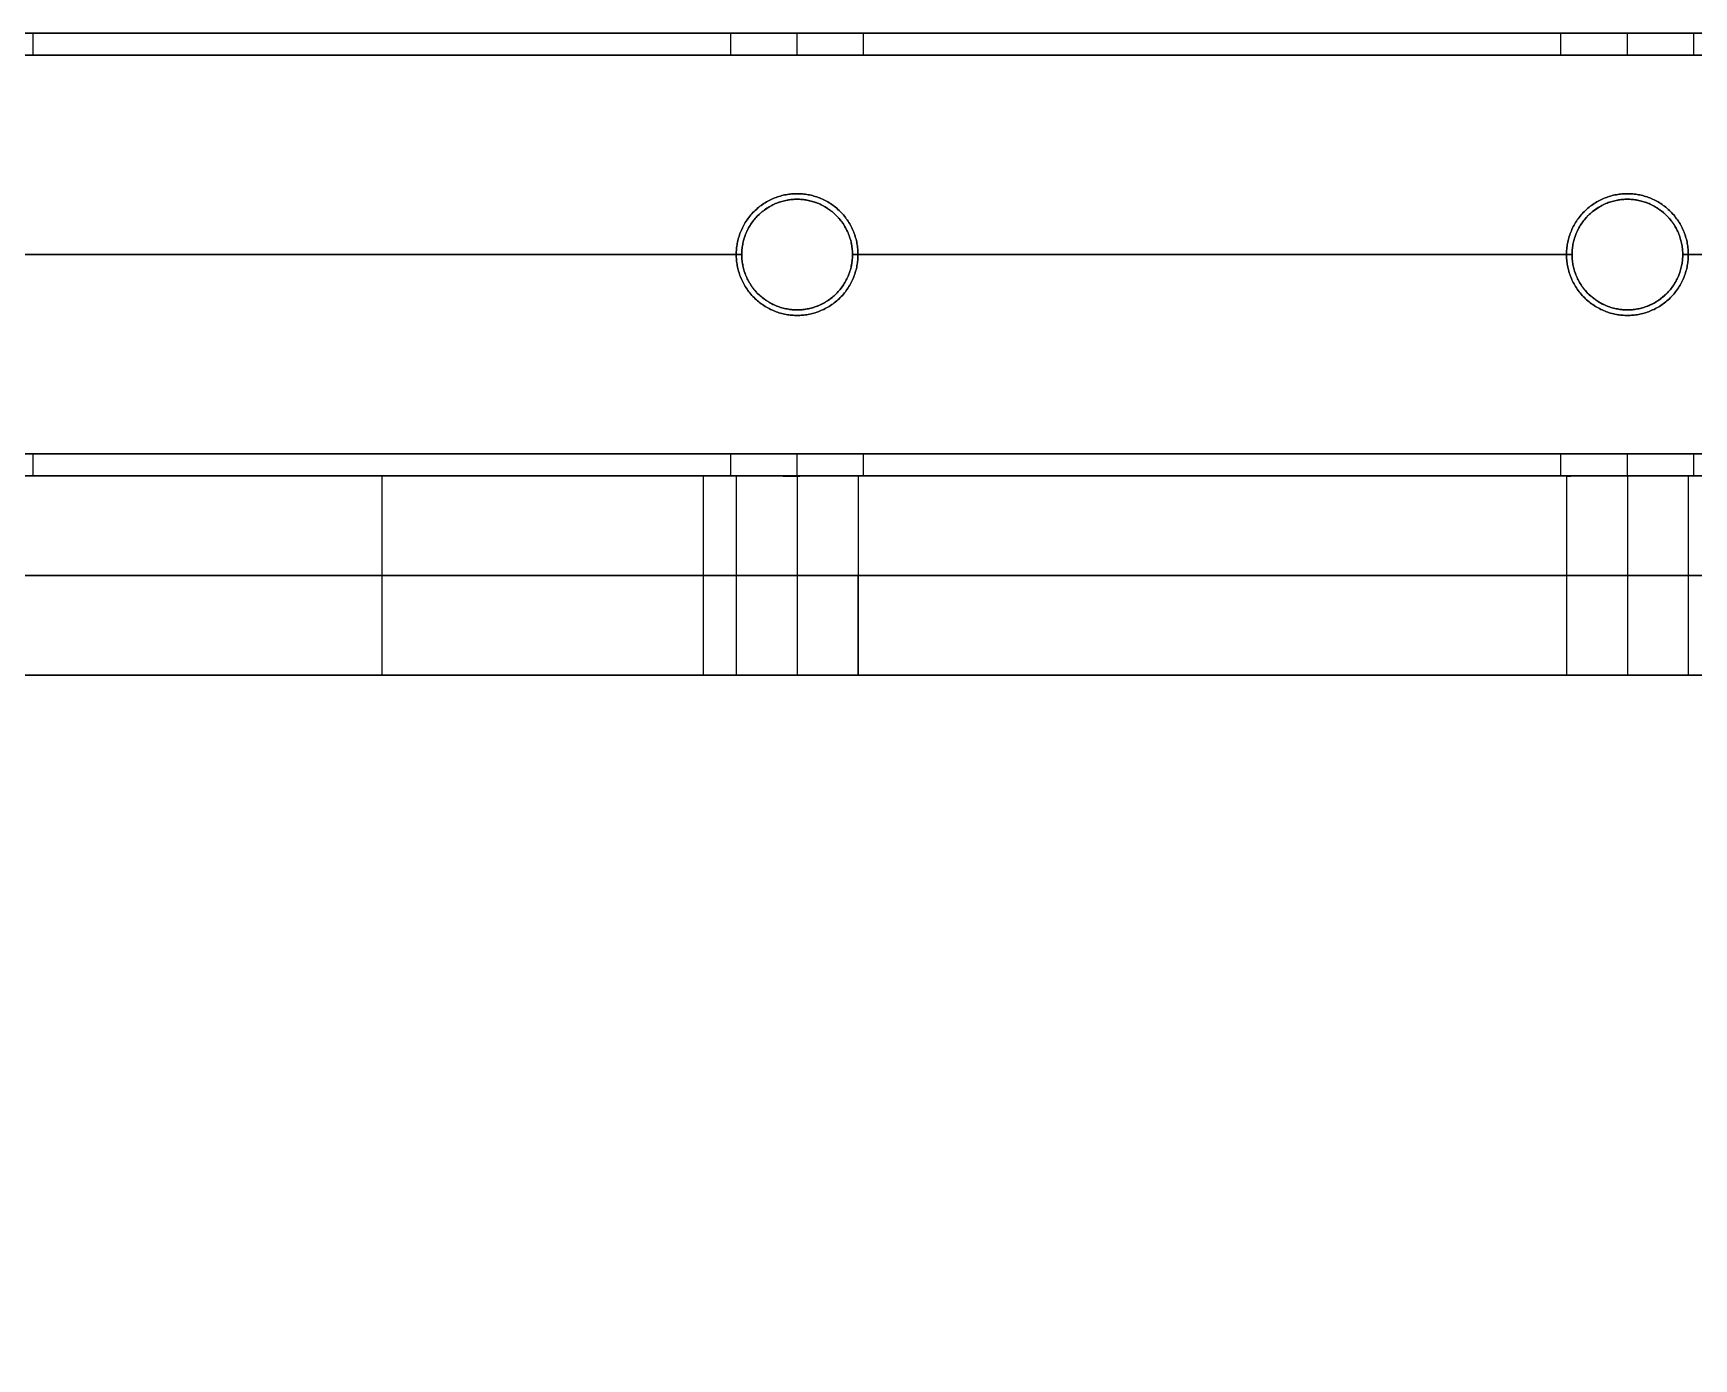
# Model space of a CAD drawing. Header units: millimetres. Extents: x -6529 to 809, y -8611 to 207.
# Drawn here: x 569.5 to 719.5, y -7414.8 to -7295 of the extents above; entities that cross this region are included whole.
import ezdxf

# ---------------------------------------------------------------- set-up
doc = ezdxf.new("R2010")
doc.units = ezdxf.units.MM
doc.header["$MEASUREMENT"] = 0
doc.layers.add('platen', color=7, linetype='Continuous', true_color=0x007f00)
doc.layers.add('staal', color=5, linetype='Continuous', true_color=0x0000ff)

# ---------------------------------------------------------------- blocks, each defined once
blk = doc.blocks.new('plaat base')
at = {"layer": 'platen'}
for p, q in [((1145.5, 43.5), (1145.5, 43.5, 18)), ((1220.5, 43.5), (1220.5, 43.5, 18)), ((1140, 38), (1140, 38, 18)), ((1151, 38), (1151, 38, 18)), ((1215, 38), (1215, 38, 18)), ((1226, 38), (1226, 38, 18)), ((1145.5, 32.5), (1145.5, 32.5, 18)), ((1220.5, 32.5), (1220.5, 32.5, 18)), ((58, -600), (1258, -600)), ((58, -600, 18), (1258, -600, 18))]:
    blk.add_line(p, q, dxfattribs=at)
for points in [[(1258, 58), (1108, 58), (958, 58)], [(1258, 58, 18), (1108, 58, 18), (958, 58, 18)], [(1258, 58, 9), (1108, 58, 9), (958, 58, 9)], [(1108, 58), (1108, 58, 9), (1108, 58, 18)], [(958, -1200), (1137, -1200), (1316, -1200)], [(958, -1200, 18), (1137, -1200, 18), (1316, -1200, 18)], [(958, -1200, 9), (1137, -1200, 9), (1316, -1200, 9)], [(1137, -1200), (1137, -1200, 9), (1137, -1200, 18)]]:
    blk.add_open_spline(points, degree=2, dxfattribs=at)
for points in [[(1145.5, 43.5), (1151, 43.5), (1151, 38), (1151, 32.5), (1145.5, 32.5), (1140, 32.5), (1140, 38), (1140, 43.5), (1145.5, 43.5)], [(1145.5, 43.5, 18), (1151, 43.5, 18), (1151, 38, 18), (1151, 32.5, 18), (1145.5, 32.5, 18), (1140, 32.5, 18), (1140, 38, 18), (1140, 43.5, 18), (1145.5, 43.5, 18)], [(1220.5, 43.5), (1226, 43.5), (1226, 38), (1226, 32.5), (1220.5, 32.5), (1215, 32.5), (1215, 38), (1215, 43.5), (1220.5, 43.5)], [(1220.5, 43.5, 18), (1226, 43.5, 18), (1226, 38, 18), (1226, 32.5, 18), (1220.5, 32.5, 18), (1215, 32.5, 18), (1215, 38, 18), (1215, 43.5, 18), (1220.5, 43.5, 18)]]:
    blk.add_rational_spline(points, [1, 0.707106781187, 1, 0.707106781187, 1, 0.707106781187, 1, 0.707106781187, 1], degree=2, knots=[-31.415927, -31.415927, -31.415927, -23.561945, -23.561945, -15.707963, -15.707963, -7.853982, -7.853982, 0, 0, 0], dxfattribs=at)
blk = doc.blocks.new('plaat laag')
at = {"layer": 'platen'}
for p, q in [((-0.3, -90, 638), (17.7, -90.06, 638)), ((-0.32, -95.5, 643.5), (17.68, -95.56, 643.5)), ((-0.32, -95.5, 632.5), (17.68, -95.56, 632.5)), ((-0.33, -101, 638), (17.67, -101.06, 638)), ((-0.55, -165, 638), (17.45, -165.06, 638)), ((-0.56, -170.5, 643.5), (17.44, -170.56, 643.5)), ((-0.56, -170.5, 632.5), (17.44, -170.56, 632.5)), ((-0.58, -176, 638), (17.42, -176.06, 638))]:
    blk.add_line(p, q, dxfattribs=at)
for points in [[(-1.18, -358), (-0.59, -179), (0, 0)], [(7.82, -358.03), (8.41, -179.03), (9, -0.03)], [(16.82, -358.06), (17.41, -179.06), (18, -0.06)], [(-0.19, -58, 300), (-2.18, -658, 300), (-4.16, -1257.99, 300)], [(-0.19, -58, 658), (-0.69, -208, 658), (-1.18, -358, 658)], [(8.81, -58.03, 658), (8.31, -208.03, 658), (7.82, -358.03, 658)], [(17.81, -58.06, 300), (15.82, -658.06, 300), (13.84, -1258.05, 300)], [(17.81, -58.06, 658), (17.31, -208.06, 658), (16.82, -358.06, 658)], [(-0.59, -179), (8.41, -179.03), (17.41, -179.06)], [(-0.69, -208, 658), (8.31, -208.03, 658), (17.31, -208.06, 658)]]:
    blk.add_open_spline(points, degree=2, dxfattribs=at)
for points in [[(-0.32, -95.5, 643.5), (-0.3, -90, 643.5), (-0.3, -90, 638), (-0.3, -90, 632.5), (-0.32, -95.5, 632.5), (-0.33, -101, 632.5), (-0.33, -101, 638), (-0.33, -101, 643.5), (-0.32, -95.5, 643.5)], [(17.68, -95.56, 643.5), (17.7, -90.06, 643.5), (17.7, -90.06, 638), (17.7, -90.06, 632.5), (17.68, -95.56, 632.5), (17.67, -101.06, 632.5), (17.67, -101.06, 638), (17.67, -101.06, 643.5), (17.68, -95.56, 643.5)], [(-0.56, -170.5, 643.5), (-0.55, -165, 643.5), (-0.55, -165, 638), (-0.55, -165, 632.5), (-0.56, -170.5, 632.5), (-0.58, -176, 632.5), (-0.58, -176, 638), (-0.58, -176, 643.5), (-0.56, -170.5, 643.5)], [(17.44, -170.56, 643.5), (17.45, -165.06, 643.5), (17.45, -165.06, 638), (17.45, -165.06, 632.5), (17.44, -170.56, 632.5), (17.42, -176.06, 632.5), (17.42, -176.06, 638), (17.42, -176.06, 643.5), (17.44, -170.56, 643.5)]]:
    blk.add_rational_spline(points, [1, 0.707106781187, 1, 0.707106781187, 1, 0.707106781187, 1, 0.707106781187, 1], degree=2, knots=[-31.415927, -31.415927, -31.415927, -23.561945, -23.561945, -15.707963, -15.707963, -7.853982, -7.853982, 0, 0, 0], dxfattribs=at)
blk = doc.blocks.new('top plaat')
at = {"layer": 'platen'}
for p, q in [((1145.5, 25.5), (1145.5, 25.5, 18)), ((1220.5, 25.5), (1220.5, 25.5, 18)), ((1140, 20), (1140, 20, 18)), ((1151, 20), (1151, 20, 18)), ((1215, 20), (1215, 20, 18)), ((1226, 20), (1226, 20, 18)), ((1145.5, 14.5), (1145.5, 14.5, 18)), ((1220.5, 14.5), (1220.5, 14.5, 18))]:
    blk.add_line(p, q, dxfattribs=at)
for points in [[(1276, 40), (967, 40), (658, 40)], [(1276, 40, 18), (967, 40, 18), (658, 40, 18)], [(1276, 40, 9), (967, 40, 9), (658, 40, 9)]]:
    blk.add_open_spline(points, degree=2, dxfattribs=at)
for points, knots in [([(1145.5, 25.5), (1151, 25.5), (1151, 20), (1151, 14.5), (1145.5, 14.5), (1140, 14.5), (1140, 20), (1140, 25.5), (1145.5, 25.5)], [-31.415927, -31.415927, -31.415927, -23.561945, -23.561945, -15.707963, -15.707963, -7.853982, -7.853982, 0, 0, 0]), ([(1145.5, 25.5, 18), (1151, 25.5, 18), (1151, 20, 18), (1151, 14.5, 18), (1145.5, 14.5, 18), (1140, 14.5, 18), (1140, 20, 18), (1140, 25.5, 18), (1145.5, 25.5, 18)], [-31.415927, -31.415927, -31.415927, -23.561945, -23.561945, -15.707963, -15.707963, -7.853982, -7.853982, 0, 0, 0]), ([(1145.5, 25.5, 9), (1140, 25.5, 9), (1140, 20, 9), (1140, 14.5, 9), (1145.5, 14.5, 9), (1151, 14.5, 9), (1151, 20, 9), (1151, 25.5, 9), (1145.5, 25.5, 9)], [0, 0, 0, 7.853982, 7.853982, 15.707963, 15.707963, 23.561945, 23.561945, 31.415927, 31.415927, 31.415927]), ([(1220.5, 25.5), (1226, 25.5), (1226, 20), (1226, 14.5), (1220.5, 14.5), (1215, 14.5), (1215, 20), (1215, 25.5), (1220.5, 25.5)], [-31.415927, -31.415927, -31.415927, -23.561945, -23.561945, -15.707963, -15.707963, -7.853982, -7.853982, 0, 0, 0]), ([(1220.5, 25.5, 18), (1226, 25.5, 18), (1226, 20, 18), (1226, 14.5, 18), (1220.5, 14.5, 18), (1215, 14.5, 18), (1215, 20, 18), (1215, 25.5, 18), (1220.5, 25.5, 18)], [-31.415927, -31.415927, -31.415927, -23.561945, -23.561945, -15.707963, -15.707963, -7.853982, -7.853982, 0, 0, 0]), ([(1220.5, 25.5, 9), (1215, 25.5, 9), (1215, 20, 9), (1215, 14.5, 9), (1220.5, 14.5, 9), (1226, 14.5, 9), (1226, 20, 9), (1226, 25.5, 9), (1220.5, 25.5, 9)], [0, 0, 0, 7.853982, 7.853982, 15.707963, 15.707963, 23.561945, 23.561945, 31.415927, 31.415927, 31.415927])]:
    blk.add_rational_spline(points, [1, 0.707106781187, 1, 0.707106781187, 1, 0.707106781187, 1, 0.707106781187, 1], degree=2, knots=knots, dxfattribs=at)

msp = doc.modelspace()

# ---------------------------------------------------------------- linework, layer by layer
at = {"layer": 'staal'}
for p, q in [((569.53, -7297, 1972), (569.53, -7295, 1972)), ((632.53, -7297, 1972), (632.53, -7295, 1972)), ((632.53, -7297, 20), (632.53, -7295, 20)), ((632.53, -7297, 696), (632.53, -7295, 696)), ((638.53, -7297, 1978), (638.53, -7295, 1978)), ((638.53, -7297, 1966), (638.53, -7295, 1966)), ((638.53, -7297, 26), (638.53, -7295, 26)), ((638.53, -7297, 14), (638.53, -7295, 14)), ((638.53, -7297, 702), (638.53, -7295, 702)), ((638.53, -7297, 690), (638.53, -7295, 690)), ((644.53, -7297, 1972), (644.53, -7295, 1972)), ((644.53, -7297, 20), (644.53, -7295, 20)), ((644.53, -7297, 696), (644.53, -7295, 696)), ((707.53, -7297, 1972), (707.53, -7295, 1972)), ((707.53, -7297, 20), (707.53, -7295, 20)), ((707.53, -7297, 696), (707.53, -7295, 696)), ((713.53, -7297, 1978), (713.53, -7295, 1978)), ((713.53, -7297, 1966), (713.53, -7295, 1966)), ((713.53, -7297, 26), (713.53, -7295, 26)), ((713.53, -7297, 14), (713.53, -7295, 14)), ((713.53, -7297, 702), (713.53, -7295, 702)), ((713.53, -7297, 690), (713.53, -7295, 690)), ((719.53, -7297, 20), (719.53, -7295, 20)), ((719.53, -7297, 696), (719.53, -7295, 696)), ((638.53, -7310, 1990), (638.53, -7310, 1992)), ((638.53, -7310, 1952), (638.53, -7310, 1954)), ((638.53, -7310, 38), (638.53, -7310, 40)), ((638.53, -7310), (638.53, -7310, 2)), ((638.53, -7310, 714), (638.53, -7310, 716)), ((638.53, -7310, 676), (638.53, -7310, 678)), ((713.53, -7310, 1990), (713.53, -7310, 1992)), ((713.53, -7310, 1952), (713.53, -7310, 1954)), ((713.53, -7310, 38), (713.53, -7310, 40)), ((713.53, -7310), (713.53, -7310, 2)), ((713.53, -7310, 714), (713.53, -7310, 716)), ((713.53, -7310, 676), (713.53, -7310, 678)), ((633.53, -7315, 1990), (633.53, -7315, 1992)), ((633.53, -7315, 1952), (633.53, -7315, 1954)), ((633.53, -7315, 38), (633.53, -7315, 40)), ((633.53, -7315), (633.53, -7315, 2)), ((633.53, -7315, 714), (633.53, -7315, 716)), ((633.53, -7315, 676), (633.53, -7315, 678)), ((643.53, -7315, 1990), (643.53, -7315, 1992)), ((643.53, -7315, 1952), (643.53, -7315, 1954)), ((643.53, -7315, 38), (643.53, -7315, 40)), ((643.53, -7315), (643.53, -7315, 2)), ((643.53, -7315, 714), (643.53, -7315, 716)), ((643.53, -7315, 676), (643.53, -7315, 678)), ((708.53, -7315, 1990), (708.53, -7315, 1992)), ((708.53, -7315, 1952), (708.53, -7315, 1954)), ((708.53, -7315, 38), (708.53, -7315, 40)), ((708.53, -7315), (708.53, -7315, 2)), ((708.53, -7315, 714), (708.53, -7315, 716)), ((708.53, -7315, 676), (708.53, -7315, 678)), ((718.53, -7315, 1990), (718.53, -7315, 1992)), ((718.53, -7315, 1952), (718.53, -7315, 1954)), ((718.53, -7315, 38), (718.53, -7315, 40)), ((718.53, -7315), (718.53, -7315, 2)), ((718.53, -7315, 714), (718.53, -7315, 716)), ((718.53, -7315, 676), (718.53, -7315, 678)), ((638.53, -7320, 1952), (638.53, -7320, 1954)), ((638.53, -7320, 1990), (638.53, -7320, 1992)), ((638.53, -7320), (638.53, -7320, 2)), ((638.53, -7320, 38), (638.53, -7320, 40)), ((638.53, -7320, 676), (638.53, -7320, 678)), ((638.53, -7320, 714), (638.53, -7320, 716)), ((713.53, -7320, 1952), (713.53, -7320, 1954)), ((713.53, -7320, 1990), (713.53, -7320, 1992)), ((713.53, -7320), (713.53, -7320, 2)), ((713.53, -7320, 38), (713.53, -7320, 40)), ((713.53, -7320, 676), (713.53, -7320, 678)), ((713.53, -7320, 714), (713.53, -7320, 716)), ((569.53, -7335, 1972), (569.53, -7333, 1972)), ((632.53, -7335, 1972), (632.53, -7333, 1972)), ((632.53, -7335, 20), (632.53, -7333, 20)), ((632.53, -7335, 696), (632.53, -7333, 696)), ((638.53, -7335, 1978), (638.53, -7333, 1978)), ((638.53, -7335, 1966), (638.53, -7333, 1966)), ((638.53, -7335, 26), (638.53, -7333, 26)), ((638.53, -7335, 14), (638.53, -7333, 14)), ((638.53, -7335, 702), (638.53, -7333, 702)), ((638.53, -7335, 690), (638.53, -7333, 690)), ((644.53, -7335, 1972), (644.53, -7333, 1972)), ((644.53, -7335, 20), (644.53, -7333, 20)), ((644.53, -7335, 696), (644.53, -7333, 696)), ((707.53, -7335, 1972), (707.53, -7333, 1972)), ((707.53, -7335, 20), (707.53, -7333, 20)), ((707.53, -7335, 696), (707.53, -7333, 696)), ((713.53, -7335, 1978), (713.53, -7333, 1978)), ((713.53, -7335, 1966), (713.53, -7333, 1966)), ((713.53, -7335, 26), (713.53, -7333, 26)), ((713.53, -7335, 14), (713.53, -7333, 14)), ((713.53, -7335, 702), (713.53, -7333, 702)), ((713.53, -7335, 690), (713.53, -7333, 690)), ((719.53, -7335, 1972), (719.53, -7333, 1972)), ((719.53, -7335, 20), (719.53, -7333, 20)), ((719.53, -7335, 696), (719.53, -7333, 696))]:
    msp.add_line(p, q, dxfattribs=at)
for points in [[(-506.97, -7295), (809.03, -7295), (809.03, -8611), (-506.97, -8611)], [(-466.97, -7335), (769.03, -7335), (769.03, -8571), (-466.97, -8571)]]:
    msp.add_lwpolyline(points, close=True, dxfattribs=at)
for centre in [(638.53, -7315, 1952), (638.53, -7315, 1991), (638.53, -7315, 1953), (638.53, -7315), (638.53, -7315, 39), (638.53, -7315, 1), (638.53, -7315, 676), (638.53, -7315, 715), (638.53, -7315, 677), (713.53, -7315, 1952), (713.53, -7315, 1991), (713.53, -7315, 1953), (713.53, -7315), (713.53, -7315, 39), (713.53, -7315, 1), (713.53, -7315, 676), (713.53, -7315, 715), (713.53, -7315, 677)]:
    msp.add_circle(centre, 5, dxfattribs=at)
for points in [[(-506.97, -7295, 1952), (151.03, -7295, 1952), (809.03, -7295, 1952)], [(-506.97, -7295, 1992), (151.03, -7295, 1992), (809.03, -7295, 1992)], [(809.03, -7295), (151.03, -7295), (-506.97, -7295)], [(809.03, -7295, 40), (151.03, -7295, 40), (-506.97, -7295, 40)], [(-506.97, -7295, 676), (151.03, -7295, 676), (809.03, -7295, 676)], [(-506.97, -7295, 716), (151.03, -7295, 716), (809.03, -7295, 716)], [(569.53, -7295, 1972), (601.03, -7295, 1972), (632.53, -7295, 1972)], [(632.53, -7295, 20), (601.03, -7295, 20), (569.53, -7295, 20)], [(569.53, -7295, 696), (601.03, -7295, 696), (632.53, -7295, 696)], [(644.53, -7295, 1972), (676.03, -7295, 1972), (707.53, -7295, 1972)], [(707.53, -7295, 20), (676.03, -7295, 20), (644.53, -7295, 20)], [(644.53, -7295, 696), (676.03, -7295, 696), (707.53, -7295, 696)], [(809.03, -7295, 20), (764.28, -7295, 20), (719.53, -7295, 20)], [(719.53, -7295, 696), (764.28, -7295, 696), (809.03, -7295, 696)], [(-504.97, -7297, 1990), (151.03, -7297, 1990), (807.03, -7297, 1990)], [(-504.97, -7297, 1954), (151.03, -7297, 1954), (807.03, -7297, 1954)], [(807.03, -7297, 38), (151.03, -7297, 38), (-504.97, -7297, 38)], [(807.03, -7297, 2), (151.03, -7297, 2), (-504.97, -7297, 2)], [(-504.97, -7297, 714), (151.03, -7297, 714), (807.03, -7297, 714)], [(-504.97, -7297, 678), (151.03, -7297, 678), (807.03, -7297, 678)], [(569.53, -7297, 1972), (601.03, -7297, 1972), (632.53, -7297, 1972)], [(632.53, -7297, 20), (601.03, -7297, 20), (569.53, -7297, 20)], [(569.53, -7297, 696), (601.03, -7297, 696), (632.53, -7297, 696)], [(644.53, -7297, 1972), (676.03, -7297, 1972), (707.53, -7297, 1972)], [(707.53, -7297, 20), (676.03, -7297, 20), (644.53, -7297, 20)], [(644.53, -7297, 696), (676.03, -7297, 696), (707.53, -7297, 696)], [(807.03, -7297, 20), (763.28, -7297, 20), (719.53, -7297, 20)], [(719.53, -7297, 696), (763.28, -7297, 696), (807.03, -7297, 696)], [(568.53, -7315, 1992), (601.03, -7315, 1992), (633.53, -7315, 1992)], [(568.53, -7315, 1990), (601.03, -7315, 1990), (633.53, -7315, 1990)], [(568.53, -7315, 1954), (601.03, -7315, 1954), (633.53, -7315, 1954)], [(568.53, -7315, 1952), (601.03, -7315, 1952), (633.53, -7315, 1952)], [(633.53, -7315, 40), (601.03, -7315, 40), (568.53, -7315, 40)], [(633.53, -7315, 38), (601.03, -7315, 38), (568.53, -7315, 38)], [(633.53, -7315, 2), (601.03, -7315, 2), (568.53, -7315, 2)], [(633.53, -7315), (601.03, -7315), (568.53, -7315)], [(568.53, -7315, 716), (601.03, -7315, 716), (633.53, -7315, 716)], [(568.53, -7315, 714), (601.03, -7315, 714), (633.53, -7315, 714)], [(568.53, -7315, 678), (601.03, -7315, 678), (633.53, -7315, 678)], [(568.53, -7315, 676), (601.03, -7315, 676), (633.53, -7315, 676)], [(643.53, -7315, 1992), (676.03, -7315, 1992), (708.53, -7315, 1992)], [(643.53, -7315, 1990), (676.03, -7315, 1990), (708.53, -7315, 1990)], [(643.53, -7315, 1954), (676.03, -7315, 1954), (708.53, -7315, 1954)], [(643.53, -7315, 1952), (676.03, -7315, 1952), (708.53, -7315, 1952)], [(708.53, -7315, 40), (676.03, -7315, 40), (643.53, -7315, 40)], [(708.53, -7315, 38), (676.03, -7315, 38), (643.53, -7315, 38)], [(708.53, -7315, 2), (676.03, -7315, 2), (643.53, -7315, 2)], [(708.53, -7315), (676.03, -7315), (643.53, -7315)], [(643.53, -7315, 716), (676.03, -7315, 716), (708.53, -7315, 716)], [(643.53, -7315, 714), (676.03, -7315, 714), (708.53, -7315, 714)], [(643.53, -7315, 678), (676.03, -7315, 678), (708.53, -7315, 678)], [(643.53, -7315, 676), (676.03, -7315, 676), (708.53, -7315, 676)], [(718.53, -7315, 1992), (753.78, -7315, 1992), (789.03, -7315, 1992)], [(718.53, -7315, 1990), (753.78, -7315, 1990), (789.03, -7315, 1990)], [(718.53, -7315, 1954), (753.78, -7315, 1954), (789.03, -7315, 1954)], [(718.53, -7315, 1952), (753.78, -7315, 1952), (789.03, -7315, 1952)], [(789.03, -7315, 40), (753.78, -7315, 40), (718.53, -7315, 40)], [(789.03, -7315, 38), (753.78, -7315, 38), (718.53, -7315, 38)], [(789.03, -7315, 2), (753.78, -7315, 2), (718.53, -7315, 2)], [(789.03, -7315), (753.78, -7315), (718.53, -7315)], [(718.53, -7315, 716), (753.78, -7315, 716), (789.03, -7315, 716)], [(718.53, -7315, 714), (753.78, -7315, 714), (789.03, -7315, 714)], [(718.53, -7315, 678), (753.78, -7315, 678), (789.03, -7315, 678)], [(718.53, -7315, 676), (753.78, -7315, 676), (789.03, -7315, 676)], [(-468.97, -7333, 1990), (151.03, -7333, 1990), (771.03, -7333, 1990)], [(-468.97, -7333, 1954), (151.03, -7333, 1954), (771.03, -7333, 1954)], [(771.03, -7333, 38), (151.03, -7333, 38), (-468.97, -7333, 38)], [(771.03, -7333, 2), (151.03, -7333, 2), (-468.97, -7333, 2)], [(-468.97, -7333, 714), (151.03, -7333, 714), (771.03, -7333, 714)], [(-468.97, -7333, 678), (151.03, -7333, 678), (771.03, -7333, 678)], [(569.53, -7333, 1972), (601.03, -7333, 1972), (632.53, -7333, 1972)], [(632.53, -7333, 20), (601.03, -7333, 20), (569.53, -7333, 20)], [(569.53, -7333, 696), (601.03, -7333, 696), (632.53, -7333, 696)], [(644.53, -7333, 1972), (676.03, -7333, 1972), (707.53, -7333, 1972)], [(707.53, -7333, 20), (676.03, -7333, 20), (644.53, -7333, 20)], [(644.53, -7333, 696), (676.03, -7333, 696), (707.53, -7333, 696)], [(719.53, -7333, 1972), (745.28, -7333, 1972), (771.03, -7333, 1972)], [(771.03, -7333, 20), (745.28, -7333, 20), (719.53, -7333, 20)], [(719.53, -7333, 696), (745.28, -7333, 696), (771.03, -7333, 696)], [(-466.97, -7335, 1952), (151.03, -7335, 1952), (769.03, -7335, 1952)], [(-466.97, -7335, 1992), (151.03, -7335, 1992), (769.03, -7335, 1992)], [(769.03, -7335), (151.03, -7335), (-466.97, -7335)], [(769.03, -7335, 40), (151.03, -7335, 40), (-466.97, -7335, 40)], [(-466.97, -7335, 676), (151.03, -7335, 676), (769.03, -7335, 676)], [(-466.97, -7335, 716), (151.03, -7335, 716), (769.03, -7335, 716)], [(569.53, -7335, 1972), (601.03, -7335, 1972), (632.53, -7335, 1972)], [(632.53, -7335, 20), (601.03, -7335, 20), (569.53, -7335, 20)], [(569.53, -7335, 696), (601.03, -7335, 696), (632.53, -7335, 696)], [(644.53, -7335, 1972), (676.03, -7335, 1972), (707.53, -7335, 1972)], [(707.53, -7335, 20), (676.03, -7335, 20), (644.53, -7335, 20)], [(644.53, -7335, 696), (676.03, -7335, 696), (707.53, -7335, 696)], [(719.53, -7335, 1972), (744.28, -7335, 1972), (769.03, -7335, 1972)], [(769.03, -7335, 20), (744.28, -7335, 20), (719.53, -7335, 20)], [(719.53, -7335, 696), (744.28, -7335, 696), (769.03, -7335, 696)]]:
    msp.add_open_spline(points, degree=2, dxfattribs=at)
for points, weights, knots in [([(563.53, -7295, 1978), (569.53, -7295, 1978), (569.53, -7295, 1972), (569.53, -7295, 1966), (563.53, -7295, 1966), (557.53, -7295, 1966), (557.53, -7295, 1972), (557.53, -7295, 1978), (563.53, -7295, 1978)], [1, 0.707106781187, 1, 0.707106781187, 1, 0.707106781187, 1, 0.707106781187, 1], [-31.415927, -31.415927, -31.415927, -23.561945, -23.561945, -15.707963, -15.707963, -7.853982, -7.853982, 0, 0, 0]), ([(638.53, -7295, 1978), (644.53, -7295, 1978), (644.53, -7295, 1972), (644.53, -7295, 1966), (638.53, -7295, 1966), (632.53, -7295, 1966), (632.53, -7295, 1972), (632.53, -7295, 1978), (638.53, -7295, 1978)], [0.999999860338, 0.707106851018, 1, 0.707106781187, 1, 0.707106781187, 1, 0.707106851018, 0.999999860338], [-31.415927, -31.415927, -31.415927, -23.561946, -23.561946, -15.707963, -15.707963, -7.853981, -7.853981, 0, 0, 0]), ([(638.53, -7295, 26), (632.53, -7295, 26), (632.53, -7295, 20), (632.53, -7295, 14), (638.53, -7295, 14), (644.53, -7295, 14), (644.53, -7295, 20), (644.53, -7295, 26), (638.53, -7295, 26)], [0.999999860338, 0.707106851018, 1, 0.707106781187, 1, 0.707106781187, 1, 0.707106851018, 0.999999860338], [-31.415927, -31.415927, -31.415927, -23.561946, -23.561946, -15.707963, -15.707963, -7.853981, -7.853981, 0, 0, 0]), ([(638.53, -7295, 702), (644.53, -7295, 702), (644.53, -7295, 696), (644.53, -7295, 690), (638.53, -7295, 690), (632.53, -7295, 690), (632.53, -7295, 696), (632.53, -7295, 702), (638.53, -7295, 702)], [0.999999860338, 0.707106851018, 1, 0.707106781187, 1, 0.707106781187, 1, 0.707106851018, 0.999999860338], [-31.415927, -31.415927, -31.415927, -23.561946, -23.561946, -15.707963, -15.707963, -7.853981, -7.853981, 0, 0, 0]), ([(713.53, -7295, 1978), (719.53, -7295, 1978), (719.53, -7295, 1972), (719.53, -7295, 1966), (713.53, -7295, 1966), (707.53, -7295, 1966), (707.53, -7295, 1972), (707.53, -7295, 1978), (713.53, -7295, 1978)], [0.999999860338, 0.707106851018, 1, 0.707106781187, 1, 0.707106781187, 1, 0.707106851018, 0.999999860338], [-31.415927, -31.415927, -31.415927, -23.561946, -23.561946, -15.707963, -15.707963, -7.853981, -7.853981, 0, 0, 0]), ([(713.53, -7295, 26), (707.53, -7295, 26), (707.53, -7295, 20), (707.53, -7295, 14), (713.53, -7295, 14), (719.53, -7295, 14), (719.53, -7295, 20), (719.53, -7295, 26), (713.53, -7295, 26)], [0.999999860338, 0.707106851018, 1, 0.707106781187, 1, 0.707106781187, 1, 0.707106851018, 0.999999860338], [-31.415927, -31.415927, -31.415927, -23.561946, -23.561946, -15.707963, -15.707963, -7.853981, -7.853981, 0, 0, 0]), ([(713.53, -7295, 702), (719.53, -7295, 702), (719.53, -7295, 696), (719.53, -7295, 690), (713.53, -7295, 690), (707.53, -7295, 690), (707.53, -7295, 696), (707.53, -7295, 702), (713.53, -7295, 702)], [0.999999860338, 0.707106851018, 1, 0.707106781187, 1, 0.707106781187, 1, 0.707106851018, 0.999999860338], [-31.415927, -31.415927, -31.415927, -23.561946, -23.561946, -15.707963, -15.707963, -7.853981, -7.853981, 0, 0, 0]), ([(563.53, -7297, 1978), (557.53, -7297, 1978), (557.53, -7297, 1972), (557.53, -7297, 1966), (563.53, -7297, 1966), (569.53, -7297, 1966), (569.53, -7297, 1972), (569.53, -7297, 1978), (563.53, -7297, 1978)], [1, 0.707106781187, 1, 0.707106781187, 1, 0.707106781187, 1, 0.707106781187, 1], [0, 0, 0, 7.853982, 7.853982, 15.707963, 15.707963, 23.561945, 23.561945, 31.415927, 31.415927, 31.415927]), ([(638.53, -7297, 1978), (632.53, -7297, 1978), (632.53, -7297, 1972), (632.53, -7297, 1966), (638.53, -7297, 1966), (644.53, -7297, 1966), (644.53, -7297, 1972), (644.53, -7297, 1978), (638.53, -7297, 1978)], [1, 0.707106781187, 1, 0.707106781187, 1, 0.707106781187, 1, 0.707106781187, 1], [0, 0, 0, 7.853982, 7.853982, 15.707963, 15.707963, 23.561945, 23.561945, 31.415927, 31.415927, 31.415927]), ([(638.53, -7297, 26), (644.53, -7297, 26), (644.53, -7297, 20), (644.53, -7297, 14), (638.53, -7297, 14), (632.53, -7297, 14), (632.53, -7297, 20), (632.53, -7297, 26), (638.53, -7297, 26)], [1, 0.707106781187, 1, 0.707106781187, 1, 0.707106781187, 1, 0.707106781187, 1], [0, 0, 0, 7.853982, 7.853982, 15.707963, 15.707963, 23.561945, 23.561945, 31.415927, 31.415927, 31.415927]), ([(638.53, -7297, 702), (632.53, -7297, 702), (632.53, -7297, 696), (632.53, -7297, 690), (638.53, -7297, 690), (644.53, -7297, 690), (644.53, -7297, 696), (644.53, -7297, 702), (638.53, -7297, 702)], [1, 0.707106781187, 1, 0.707106781187, 1, 0.707106781187, 1, 0.707106781187, 1], [0, 0, 0, 7.853982, 7.853982, 15.707963, 15.707963, 23.561945, 23.561945, 31.415927, 31.415927, 31.415927]), ([(713.53, -7297, 1978), (707.53, -7297, 1978), (707.53, -7297, 1972), (707.53, -7297, 1966), (713.53, -7297, 1966), (719.53, -7297, 1966), (719.53, -7297, 1972), (719.53, -7297, 1978), (713.53, -7297, 1978)], [1, 0.707106781187, 1, 0.707106781187, 1, 0.707106781187, 1, 0.707106781187, 1], [0, 0, 0, 7.853982, 7.853982, 15.707963, 15.707963, 23.561945, 23.561945, 31.415927, 31.415927, 31.415927]), ([(713.53, -7297, 26), (719.53, -7297, 26), (719.53, -7297, 20), (719.53, -7297, 14), (713.53, -7297, 14), (707.53, -7297, 14), (707.53, -7297, 20), (707.53, -7297, 26), (713.53, -7297, 26)], [1, 0.707106781187, 1, 0.707106781187, 1, 0.707106781187, 1, 0.707106781187, 1], [0, 0, 0, 7.853982, 7.853982, 15.707963, 15.707963, 23.561945, 23.561945, 31.415927, 31.415927, 31.415927]), ([(713.53, -7297, 702), (707.53, -7297, 702), (707.53, -7297, 696), (707.53, -7297, 690), (713.53, -7297, 690), (719.53, -7297, 690), (719.53, -7297, 696), (719.53, -7297, 702), (713.53, -7297, 702)], [1, 0.707106781187, 1, 0.707106781187, 1, 0.707106781187, 1, 0.707106781187, 1], [0, 0, 0, 7.853982, 7.853982, 15.707963, 15.707963, 23.561945, 23.561945, 31.415927, 31.415927, 31.415927]), ([(638.53, -7320, 1992), (643.53, -7320, 1992), (643.53, -7315, 1992), (643.53, -7310, 1992), (638.53, -7310, 1992), (633.53, -7310, 1992), (633.53, -7315, 1992), (633.53, -7320, 1992), (638.53, -7320, 1992)], [1, 0.707106781187, 1, 0.707106781187, 1, 0.707106781187, 1, 0.707106781187, 1], [-31.415927, -31.415927, -31.415927, -23.561945, -23.561945, -15.707963, -15.707963, -7.853982, -7.853982, 0, 0, 0]), ([(638.53, -7320, 1990), (633.53, -7320, 1990), (633.53, -7315, 1990), (633.53, -7310, 1990), (638.53, -7310, 1990), (643.53, -7310, 1990), (643.53, -7315, 1990), (643.53, -7320, 1990), (638.53, -7320, 1990)], [1, 0.707106781187, 1, 0.707106781187, 1, 0.707106781187, 1, 0.707106781187, 1], [0, 0, 0, 7.853982, 7.853982, 15.707963, 15.707963, 23.561945, 23.561945, 31.415927, 31.415927, 31.415927]), ([(638.53, -7320, 1954), (643.53, -7320, 1954), (643.53, -7315, 1954), (643.53, -7310, 1954), (638.53, -7310, 1954), (633.53, -7310, 1954), (633.53, -7315, 1954), (633.53, -7320, 1954), (638.53, -7320, 1954)], [1, 0.707106781187, 1, 0.707106781187, 1, 0.707106781187, 1, 0.707106781187, 1], [-31.415927, -31.415927, -31.415927, -23.561945, -23.561945, -15.707963, -15.707963, -7.853982, -7.853982, 0, 0, 0]), ([(638.53, -7320, 40), (633.53, -7320, 40), (633.53, -7315, 40), (633.53, -7310, 40), (638.53, -7310, 40), (643.53, -7310, 40), (643.53, -7315, 40), (643.53, -7320, 40), (638.53, -7320, 40)], [1, 0.707106781187, 1, 0.707106781187, 1, 0.707106781187, 1, 0.707106781187, 1], [-31.415927, -31.415927, -31.415927, -23.561945, -23.561945, -15.707963, -15.707963, -7.853982, -7.853982, 0, 0, 0]), ([(638.53, -7320, 38), (643.53, -7320, 38), (643.53, -7315, 38), (643.53, -7310, 38), (638.53, -7310, 38), (633.53, -7310, 38), (633.53, -7315, 38), (633.53, -7320, 38), (638.53, -7320, 38)], [1, 0.707106781187, 1, 0.707106781187, 1, 0.707106781187, 1, 0.707106781187, 1], [0, 0, 0, 7.853982, 7.853982, 15.707963, 15.707963, 23.561945, 23.561945, 31.415927, 31.415927, 31.415927]), ([(638.53, -7320, 2), (633.53, -7320, 2), (633.53, -7315, 2), (633.53, -7310, 2), (638.53, -7310, 2), (643.53, -7310, 2), (643.53, -7315, 2), (643.53, -7320, 2), (638.53, -7320, 2)], [1, 0.707106781187, 1, 0.707106781187, 1, 0.707106781187, 1, 0.707106781187, 1], [-31.415927, -31.415927, -31.415927, -23.561945, -23.561945, -15.707963, -15.707963, -7.853982, -7.853982, 0, 0, 0]), ([(638.53, -7320, 716), (643.53, -7320, 716), (643.53, -7315, 716), (643.53, -7310, 716), (638.53, -7310, 716), (633.53, -7310, 716), (633.53, -7315, 716), (633.53, -7320, 716), (638.53, -7320, 716)], [1, 0.707106781187, 1, 0.707106781187, 1, 0.707106781187, 1, 0.707106781187, 1], [-31.415927, -31.415927, -31.415927, -23.561945, -23.561945, -15.707963, -15.707963, -7.853982, -7.853982, 0, 0, 0]), ([(638.53, -7320, 714), (633.53, -7320, 714), (633.53, -7315, 714), (633.53, -7310, 714), (638.53, -7310, 714), (643.53, -7310, 714), (643.53, -7315, 714), (643.53, -7320, 714), (638.53, -7320, 714)], [1, 0.707106781187, 1, 0.707106781187, 1, 0.707106781187, 1, 0.707106781187, 1], [0, 0, 0, 7.853982, 7.853982, 15.707963, 15.707963, 23.561945, 23.561945, 31.415927, 31.415927, 31.415927]), ([(638.53, -7320, 678), (643.53, -7320, 678), (643.53, -7315, 678), (643.53, -7310, 678), (638.53, -7310, 678), (633.53, -7310, 678), (633.53, -7315, 678), (633.53, -7320, 678), (638.53, -7320, 678)], [1, 0.707106781187, 1, 0.707106781187, 1, 0.707106781187, 1, 0.707106781187, 1], [-31.415927, -31.415927, -31.415927, -23.561945, -23.561945, -15.707963, -15.707963, -7.853982, -7.853982, 0, 0, 0]), ([(713.53, -7320, 1992), (718.53, -7320, 1992), (718.53, -7315, 1992), (718.53, -7310, 1992), (713.53, -7310, 1992), (708.53, -7310, 1992), (708.53, -7315, 1992), (708.53, -7320, 1992), (713.53, -7320, 1992)], [1, 0.707106781187, 1, 0.707106781187, 1, 0.707106781187, 1, 0.707106781187, 1], [-31.415927, -31.415927, -31.415927, -23.561945, -23.561945, -15.707963, -15.707963, -7.853982, -7.853982, 0, 0, 0]), ([(713.53, -7320, 1990), (708.53, -7320, 1990), (708.53, -7315, 1990), (708.53, -7310, 1990), (713.53, -7310, 1990), (718.53, -7310, 1990), (718.53, -7315, 1990), (718.53, -7320, 1990), (713.53, -7320, 1990)], [1, 0.707106781187, 1, 0.707106781187, 1, 0.707106781187, 1, 0.707106781187, 1], [0, 0, 0, 7.853982, 7.853982, 15.707963, 15.707963, 23.561945, 23.561945, 31.415927, 31.415927, 31.415927]), ([(713.53, -7320, 1954), (718.53, -7320, 1954), (718.53, -7315, 1954), (718.53, -7310, 1954), (713.53, -7310, 1954), (708.53, -7310, 1954), (708.53, -7315, 1954), (708.53, -7320, 1954), (713.53, -7320, 1954)], [1, 0.707106781187, 1, 0.707106781187, 1, 0.707106781187, 1, 0.707106781187, 1], [-31.415927, -31.415927, -31.415927, -23.561945, -23.561945, -15.707963, -15.707963, -7.853982, -7.853982, 0, 0, 0]), ([(713.53, -7320, 40), (708.53, -7320, 40), (708.53, -7315, 40), (708.53, -7310, 40), (713.53, -7310, 40), (718.53, -7310, 40), (718.53, -7315, 40), (718.53, -7320, 40), (713.53, -7320, 40)], [1, 0.707106781187, 1, 0.707106781187, 1, 0.707106781187, 1, 0.707106781187, 1], [-31.415927, -31.415927, -31.415927, -23.561945, -23.561945, -15.707963, -15.707963, -7.853982, -7.853982, 0, 0, 0]), ([(713.53, -7320, 38), (718.53, -7320, 38), (718.53, -7315, 38), (718.53, -7310, 38), (713.53, -7310, 38), (708.53, -7310, 38), (708.53, -7315, 38), (708.53, -7320, 38), (713.53, -7320, 38)], [1, 0.707106781187, 1, 0.707106781187, 1, 0.707106781187, 1, 0.707106781187, 1], [0, 0, 0, 7.853982, 7.853982, 15.707963, 15.707963, 23.561945, 23.561945, 31.415927, 31.415927, 31.415927]), ([(713.53, -7320, 2), (708.53, -7320, 2), (708.53, -7315, 2), (708.53, -7310, 2), (713.53, -7310, 2), (718.53, -7310, 2), (718.53, -7315, 2), (718.53, -7320, 2), (713.53, -7320, 2)], [1, 0.707106781187, 1, 0.707106781187, 1, 0.707106781187, 1, 0.707106781187, 1], [-31.415927, -31.415927, -31.415927, -23.561945, -23.561945, -15.707963, -15.707963, -7.853982, -7.853982, 0, 0, 0]), ([(713.53, -7320, 716), (718.53, -7320, 716), (718.53, -7315, 716), (718.53, -7310, 716), (713.53, -7310, 716), (708.53, -7310, 716), (708.53, -7315, 716), (708.53, -7320, 716), (713.53, -7320, 716)], [1, 0.707106781187, 1, 0.707106781187, 1, 0.707106781187, 1, 0.707106781187, 1], [-31.415927, -31.415927, -31.415927, -23.561945, -23.561945, -15.707963, -15.707963, -7.853982, -7.853982, 0, 0, 0]), ([(713.53, -7320, 714), (708.53, -7320, 714), (708.53, -7315, 714), (708.53, -7310, 714), (713.53, -7310, 714), (718.53, -7310, 714), (718.53, -7315, 714), (718.53, -7320, 714), (713.53, -7320, 714)], [1, 0.707106781187, 1, 0.707106781187, 1, 0.707106781187, 1, 0.707106781187, 1], [0, 0, 0, 7.853982, 7.853982, 15.707963, 15.707963, 23.561945, 23.561945, 31.415927, 31.415927, 31.415927]), ([(713.53, -7320, 678), (718.53, -7320, 678), (718.53, -7315, 678), (718.53, -7310, 678), (713.53, -7310, 678), (708.53, -7310, 678), (708.53, -7315, 678), (708.53, -7320, 678), (713.53, -7320, 678)], [1, 0.707106781187, 1, 0.707106781187, 1, 0.707106781187, 1, 0.707106781187, 1], [-31.415927, -31.415927, -31.415927, -23.561945, -23.561945, -15.707963, -15.707963, -7.853982, -7.853982, 0, 0, 0]), ([(563.53, -7333, 1978), (569.53, -7333, 1978), (569.53, -7333, 1972), (569.53, -7333, 1966), (563.53, -7333, 1966), (557.53, -7333, 1966), (557.53, -7333, 1972), (557.53, -7333, 1978), (563.53, -7333, 1978)], [1, 0.707106781187, 1, 0.707106781187, 1, 0.707106781187, 1, 0.707106781187, 1], [-31.415927, -31.415927, -31.415927, -23.561945, -23.561945, -15.707963, -15.707963, -7.853982, -7.853982, 0, 0, 0]), ([(638.53, -7333, 1978), (644.53, -7333, 1978), (644.53, -7333, 1972), (644.53, -7333, 1966), (638.53, -7333, 1966), (632.53, -7333, 1966), (632.53, -7333, 1972), (632.53, -7333, 1978), (638.53, -7333, 1978)], [0.999999860338, 0.707106851018, 1, 0.707106781187, 1, 0.707106781187, 1, 0.707106851018, 0.999999860338], [-31.415927, -31.415927, -31.415927, -23.561946, -23.561946, -15.707963, -15.707963, -7.853981, -7.853981, 0, 0, 0]), ([(638.53, -7333, 26), (632.53, -7333, 26), (632.53, -7333, 20), (632.53, -7333, 14), (638.53, -7333, 14), (644.53, -7333, 14), (644.53, -7333, 20), (644.53, -7333, 26), (638.53, -7333, 26)], [1, 0.707106781187, 1, 0.707106781187, 1, 0.707106781187, 1, 0.707106781187, 1], [-31.415927, -31.415927, -31.415927, -23.561945, -23.561945, -15.707963, -15.707963, -7.853982, -7.853982, 0, 0, 0]), ([(638.53, -7333, 702), (644.53, -7333, 702), (644.53, -7333, 696), (644.53, -7333, 690), (638.53, -7333, 690), (632.53, -7333, 690), (632.53, -7333, 696), (632.53, -7333, 702), (638.53, -7333, 702)], [0.999999860338, 0.707106851018, 1, 0.707106781187, 1, 0.707106781187, 1, 0.707106851018, 0.999999860338], [-31.415927, -31.415927, -31.415927, -23.561946, -23.561946, -15.707963, -15.707963, -7.853981, -7.853981, 0, 0, 0]), ([(713.53, -7333, 1978), (719.53, -7333, 1978), (719.53, -7333, 1972), (719.53, -7333, 1966), (713.53, -7333, 1966), (707.53, -7333, 1966), (707.53, -7333, 1972), (707.53, -7333, 1978), (713.53, -7333, 1978)], [1, 0.707106781187, 1, 0.707106781187, 1, 0.707106781187, 1, 0.707106781187, 1], [-31.415927, -31.415927, -31.415927, -23.561945, -23.561945, -15.707963, -15.707963, -7.853982, -7.853982, 0, 0, 0]), ([(713.53, -7333, 26), (707.53, -7333, 26), (707.53, -7333, 20), (707.53, -7333, 14), (713.53, -7333, 14), (719.53, -7333, 14), (719.53, -7333, 20), (719.53, -7333, 26), (713.53, -7333, 26)], [1, 0.707106781187, 1, 0.707106781187, 1, 0.707106781187, 1, 0.707106781187, 1], [-31.415927, -31.415927, -31.415927, -23.561945, -23.561945, -15.707963, -15.707963, -7.853982, -7.853982, 0, 0, 0]), ([(713.53, -7333, 702), (719.53, -7333, 702), (719.53, -7333, 696), (719.53, -7333, 690), (713.53, -7333, 690), (707.53, -7333, 690), (707.53, -7333, 696), (707.53, -7333, 702), (713.53, -7333, 702)], [1, 0.707106781187, 1, 0.707106781187, 1, 0.707106781187, 1, 0.707106781187, 1], [-31.415927, -31.415927, -31.415927, -23.561945, -23.561945, -15.707963, -15.707963, -7.853982, -7.853982, 0, 0, 0]), ([(563.53, -7335, 1978), (557.53, -7335, 1978), (557.53, -7335, 1972), (557.53, -7335, 1966), (563.53, -7335, 1966), (569.53, -7335, 1966), (569.53, -7335, 1972), (569.53, -7335, 1978), (563.53, -7335, 1978)], [1, 0.707106781187, 1, 0.707106781187, 1, 0.707106781187, 1, 0.707106781187, 1], [0, 0, 0, 7.853982, 7.853982, 15.707963, 15.707963, 23.561945, 23.561945, 31.415927, 31.415927, 31.415927]), ([(638.53, -7335, 1978), (632.53, -7335, 1978), (632.53, -7335, 1972), (632.53, -7335, 1966), (638.53, -7335, 1966), (644.53, -7335, 1966), (644.53, -7335, 1972), (644.53, -7335, 1978), (638.53, -7335, 1978)], [1, 0.707106781187, 1, 0.707106781187, 1, 0.707106781187, 1, 0.707106781187, 1], [0, 0, 0, 7.853982, 7.853982, 15.707963, 15.707963, 23.561945, 23.561945, 31.415927, 31.415927, 31.415927]), ([(638.53, -7335, 26), (644.53, -7335, 26), (644.53, -7335, 20), (644.53, -7335, 14), (638.53, -7335, 14), (632.53, -7335, 14), (632.53, -7335, 20), (632.53, -7335, 26), (638.53, -7335, 26)], [1, 0.707106781187, 1, 0.707106781187, 1, 0.707106781187, 1, 0.707106781187, 1], [0, 0, 0, 7.853982, 7.853982, 15.707963, 15.707963, 23.561945, 23.561945, 31.415927, 31.415927, 31.415927]), ([(638.53, -7335, 702), (632.53, -7335, 702), (632.53, -7335, 696), (632.53, -7335, 690), (638.53, -7335, 690), (644.53, -7335, 690), (644.53, -7335, 696), (644.53, -7335, 702), (638.53, -7335, 702)], [1, 0.707106781187, 1, 0.707106781187, 1, 0.707106781187, 1, 0.707106781187, 1], [0, 0, 0, 7.853982, 7.853982, 15.707963, 15.707963, 23.561945, 23.561945, 31.415927, 31.415927, 31.415927]), ([(713.53, -7335, 1978), (707.53, -7335, 1978), (707.53, -7335, 1972), (707.53, -7335, 1966), (713.53, -7335, 1966), (719.53, -7335, 1966), (719.53, -7335, 1972), (719.53, -7335, 1978), (713.53, -7335, 1978)], [0.999999860338, 0.707106851018, 1, 0.707106781187, 1, 0.707106781187, 1, 0.707106851018, 0.999999860338], [0, 0, 0, 7.853981, 7.853981, 15.707963, 15.707963, 23.561946, 23.561946, 31.415927, 31.415927, 31.415927]), ([(713.53, -7335, 26), (719.53, -7335, 26), (719.53, -7335, 20), (719.53, -7335, 14), (713.53, -7335, 14), (707.53, -7335, 14), (707.53, -7335, 20), (707.53, -7335, 26), (713.53, -7335, 26)], [0.999999860338, 0.707106851018, 1, 0.707106781187, 1, 0.707106781187, 1, 0.707106851018, 0.999999860338], [0, 0, 0, 7.853981, 7.853981, 15.707963, 15.707963, 23.561946, 23.561946, 31.415927, 31.415927, 31.415927]), ([(713.53, -7335, 702), (707.53, -7335, 702), (707.53, -7335, 696), (707.53, -7335, 690), (713.53, -7335, 690), (719.53, -7335, 690), (719.53, -7335, 696), (719.53, -7335, 702), (713.53, -7335, 702)], [0.999999860338, 0.707106851018, 1, 0.707106781187, 1, 0.707106781187, 1, 0.707106851018, 0.999999860338], [0, 0, 0, 7.853981, 7.853981, 15.707963, 15.707963, 23.561946, 23.561946, 31.415927, 31.415927, 31.415927])]:
    msp.add_rational_spline(points, weights, degree=2, knots=knots, dxfattribs=at)

# ---------------------------------------------------------------- block references
at = {"layer": 'platen'}
for name, p in [('top plaat', (-506.97, -7335, 1992)), ('plaat base', (-506.97, -7353, 40))]:
    msp.add_blockref(name, p, dxfattribs=at)
at = {"layer": 'platen', "rotation": 270.1894193054011}
msp.add_blockref('plaat laag', (809.03, -7335, 58), dxfattribs=at)
at = {"layer": 'platen', "extrusion": (0, -1, 0)}
msp.add_blockref('plaat base', (-506.97, 1934, 7335), dxfattribs=at)

doc.saveas('drawing.dxf')
